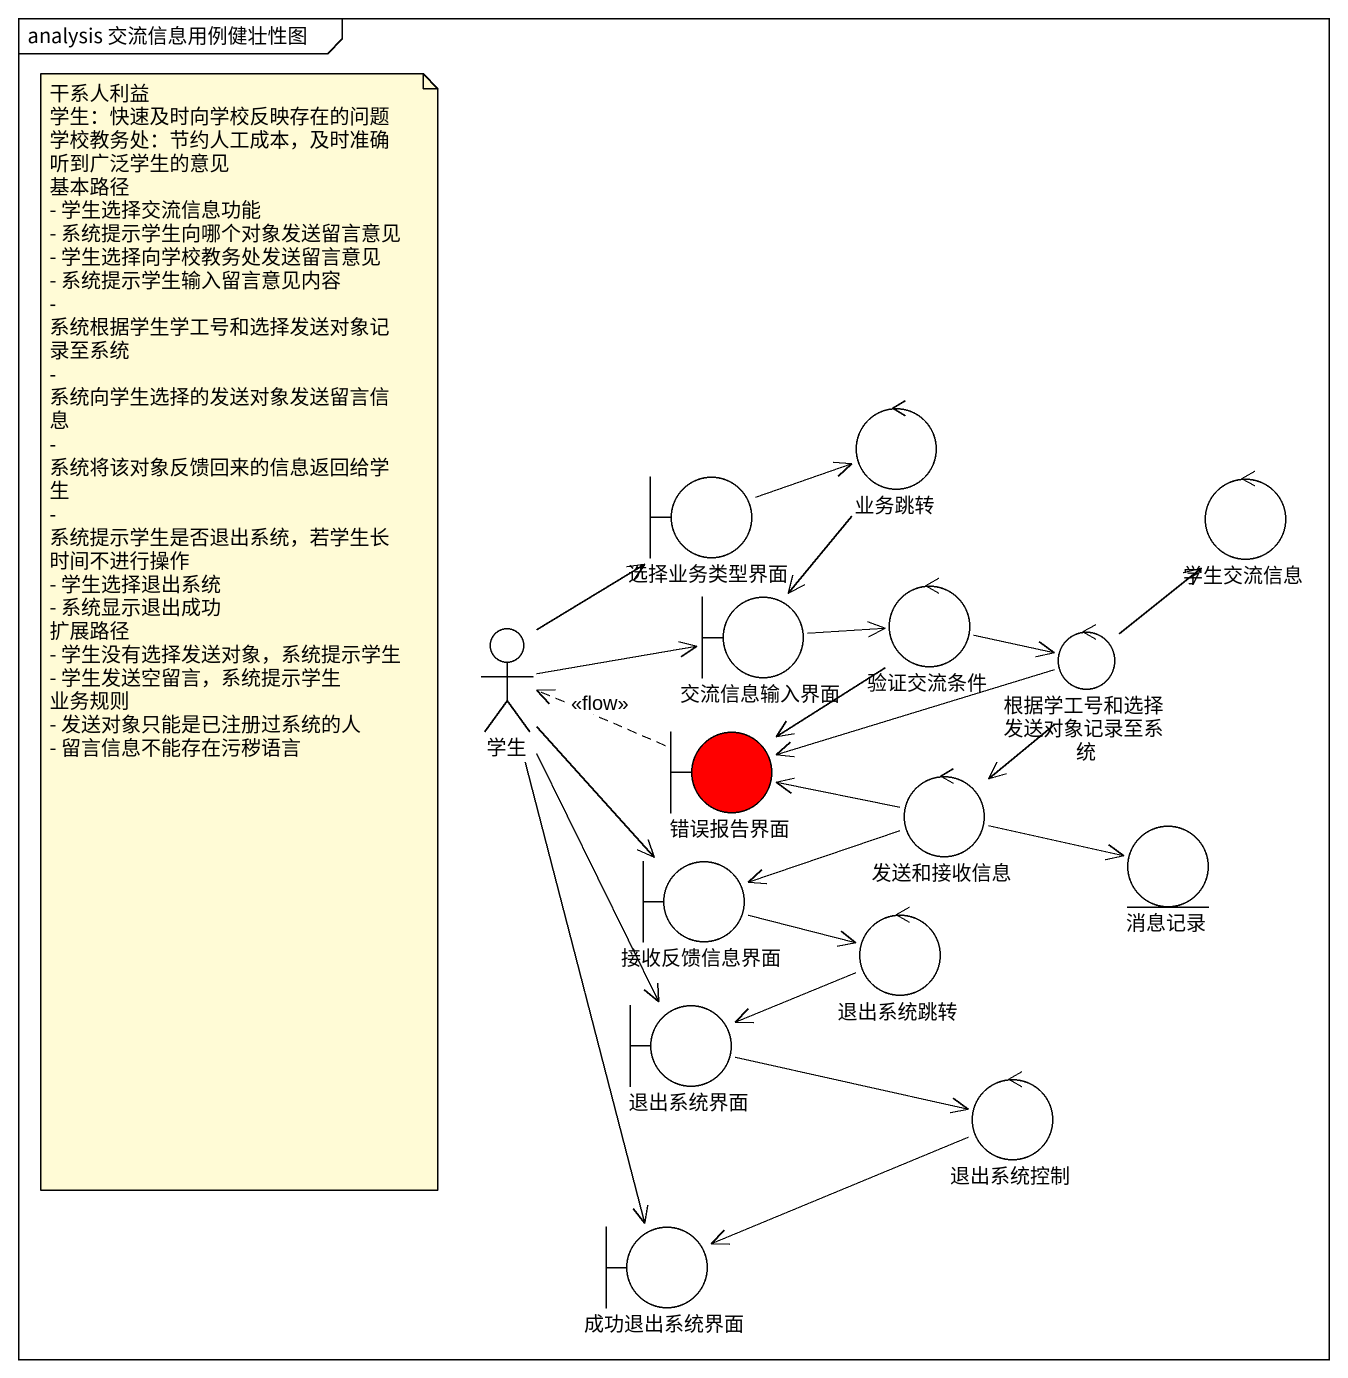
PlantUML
@startuml
mainframe analysis 交流信息用例健壮性图
control 业务跳转
boundary 选择业务类型界面
control 学生交流信息
control 验证交流条件
actor 学生
boundary 交流信息输入界面
control 根据学工号和选择发送对象记录至系统
boundary 错误报告界面 #FF0000
control 发送和接收信息
entity 消息记录
boundary 接收反馈信息界面
control 退出系统跳转
boundary 退出系统界面
control 退出系统控制
boundary 成功退出系统界面
业务跳转 --> 交流信息输入界面
选择业务类型界面 -right-> 业务跳转
验证交流条件 -right-> 根据学工号和选择发送对象记录至系统
验证交流条件 --> 错误报告界面
学生 -up-> 选择业务类型界面
学生 -right-> 交流信息输入界面
学生 --> 接收反馈信息界面
学生 --> 退出系统界面
学生 --> 成功退出系统界面
交流信息输入界面 -right-> 验证交流条件
根据学工号和选择发送对象记录至系统 -up-> 学生交流信息
根据学工号和选择发送对象记录至系统 -left-> 错误报告界面
根据学工号和选择发送对象记录至系统 --> 发送和接收信息
错误报告界面 .left.> 学生 : <<flow>>
发送和接收信息 -left-> 错误报告界面
发送和接收信息 -right-> 消息记录
发送和接收信息 -left-> 接收反馈信息界面
接收反馈信息界面 -right-> 退出系统跳转
退出系统跳转 -left-> 退出系统界面
退出系统界面 -right-> 退出系统控制
退出系统控制 -left-> 成功退出系统界面
note as N1
  干系人利益
  学生：快速及时向学校反映存在的问题
  学校教务处：节约人工成本，及时准确听到广泛学生的意见
  基本路径
  - 学生选择交流信息功能
  - 系统提示学生向哪个对象发送留言意见
  - 学生选择向学校教务处发送留言意见
  - 系统提示学生输入留言意见内容
  - 系统根据学生学工号和选择发送对象记录至系统
  - 系统向学生选择的发送对象发送留言信息
  - 系统将该对象反馈回来的信息返回给学生
  - 系统提示学生是否退出系统，若学生长时间不进行操作
  - 学生选择退出系统
  - 系统显示退出成功
  扩展路径
  - 学生没有选择发送对象，系统提示学生
  - 学生发送空留言，系统提示学生
  业务规则
  - 发送对象只能是已注册过系统的人
  - 留言信息不能存在污秽语言
end note
@enduml
